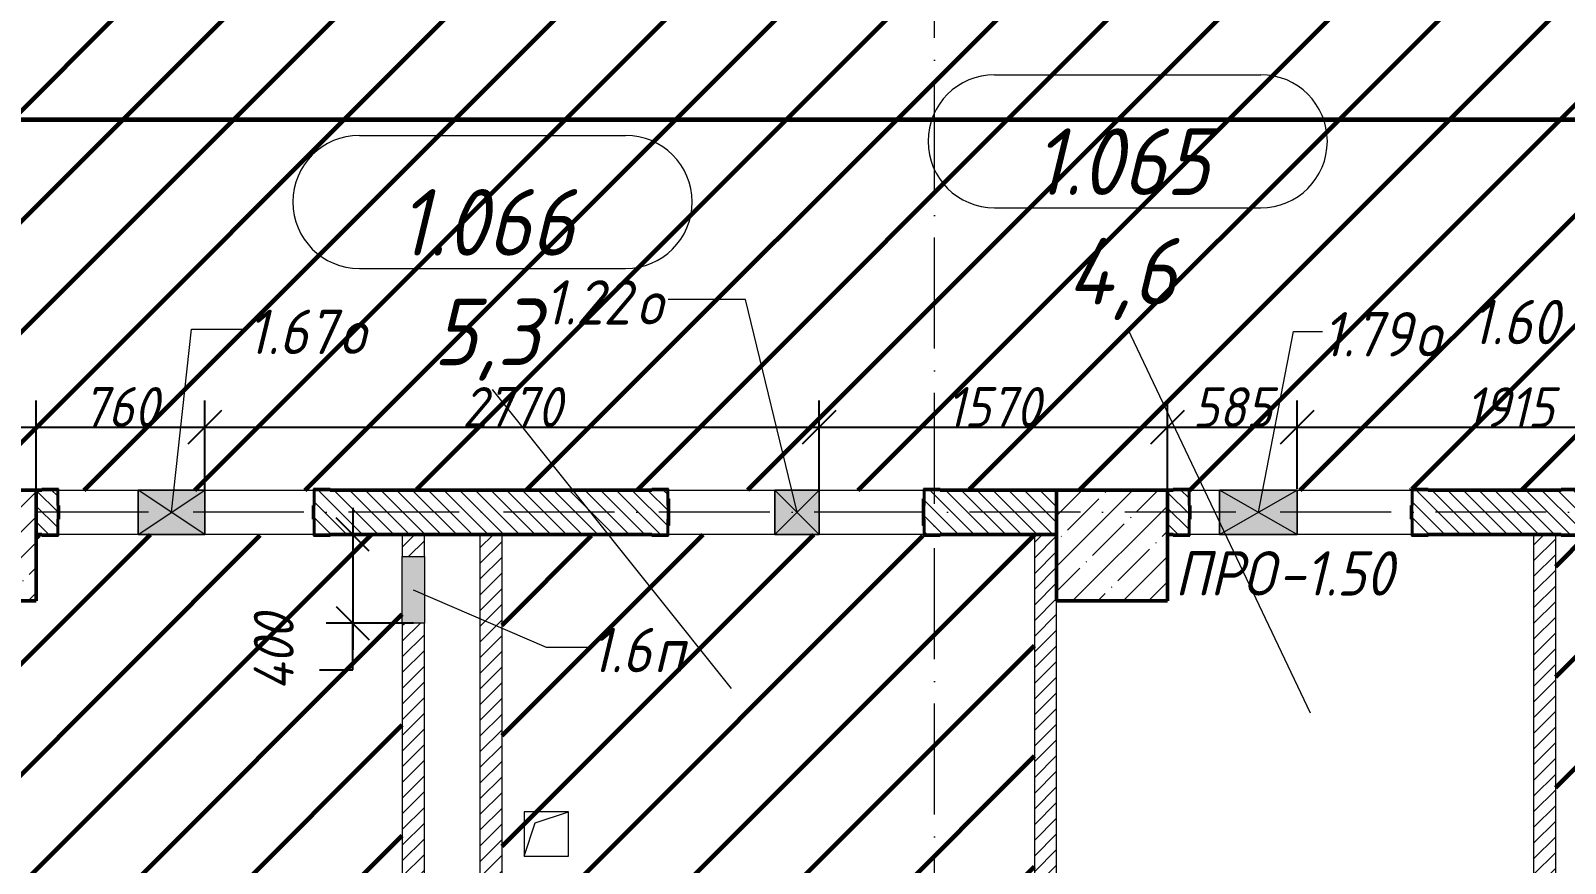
# Model space of a CAD drawing. Header units: millimetres. Extents: x -606178 to 312196, y -19338 to 632709.
# Drawn here: x -420056 to -413137, y 456193 to 459946 of the extents above; entities that cross this region are included whole.
import ezdxf

# ---------------------------------------------------------------- set-up
doc = ezdxf.new("R2010")
doc.units = ezdxf.units.MM
doc.linetypes.add('50_200_ШТРИХ_1Т_ш5_п1_п1_', pattern=[700, 500, -100, 0, -100])
for name, color, linetype, lineweight in [('6.4.1) Окр пт с инж. ПТ2.16', 3, 'Continuous', 60), ('A-____-____-DIMS', 7, 'Continuous', 9), ('A-DETL-GENF-OTLN', 7, 'Continuous', 9), ('A-GENM-____-IDEN', 7, 'Continuous', 9), ('A-GENM-____-MCUT', 7, 'Continuous', 25), ('A-GENM-____-OTLN', 7, 'Continuous', 9), ('A-GENM-____-OTLN-1', 7, 'Continuous', 25), ('A-GLAZ-____-IDEN', 7, 'Continuous', 9), ('A-GLAZ-____-OTLN', 7, 'Continuous', 9), ('A-WALL-____-MCUT-2', 7, 'Continuous', 50), ('A-WALL-____-PATT-1', 7, 'Continuous', 9), ('A-WALL-FNSH-MCUT-1', 7, 'Continuous', 9), ('I-WALL-____-OTLN', 7, 'Continuous', 9), ('S-COLS-____-MCUT', 7, 'Continuous', 50), ('S-COLS-____-OTLN', 7, 'Continuous', 9), ('S-GRID-____-OTLN-1', 7, '50_200_ШТРИХ_1Т_ш5_п1_п1_', 9)]:
    doc.layers.add(name, color=color, linetype=linetype, lineweight=lineweight)
doc.layers.add('A-AREA-IDEN-1', color=7, linetype='Continuous', lineweight=9, true_color=0x000000)
doc.styles.add('ISOCPEUR_I', font='isocpeui.ttf', dxfattribs={"width": 0.9, "height": 2.5})
doc.styles.add('ISOCPEUR_I_10', font='isocpeui.ttf', dxfattribs={"width": 0.9, "height": 180})
doc.styles.add('ISOCPEUR_I_9', font='isocpeui.ttf', dxfattribs={"width": 0.9, "height": 250})
doc.dimstyles.new('ISO-1_8_0_9К_СРЕДНИЙ_Кладочные_3', dxfattribs={"dimscale": 304.8, "dimtxt": 179.276612, "dimasz": 0.492126, "dimexe": 0.393701, "dimexo": 0, "dimgap": 0, "dimtad": 1, "dimdec": 3, "dimrnd": 0.001, "dimdsep": 46, "dimtxsty": 'ISOCPEUR_I_10', "dimblk1": 'OBLIQUE', "dimblk2": 'OBLIQUE', "dimsah": 1, "dimcen": 0.09, "dimdle": 0.393701, "dimazin": 0, "dimtfac": 1, "dimtdec": 4, "dimtix": 1, "dimtmove": 0, "dimatfit": 3, "dimfxl": 1, "dimtvp": 1, "dimtolj": 1, "dimtzin": 0, "dimarcsym": 2})
doc.dimstyles.new('ISO-1_8_0_9К_СРЕДНИЙ_Кладочные_4', dxfattribs={"dimscale": 304.8, "dimtxt": 179.276612, "dimasz": 0.492126, "dimexe": 0.393701, "dimexo": 0, "dimgap": 0, "dimtad": 1, "dimdec": 3, "dimrnd": 0.001, "dimdsep": 46, "dimtxsty": 'ISOCPEUR_I_10', "dimblk1": 'OBLIQUE', "dimblk2": 'OBLIQUE', "dimsah": 1, "dimcen": 0.09, "dimdle": 0.393701, "dimazin": 0, "dimtfac": 1, "dimtdec": 4, "dimtix": 1, "dimtmove": 1, "dimatfit": 3, "dimfxl": 1, "dimtvp": 1, "dimtolj": 1, "dimtzin": 0, "dimarcsym": 2})
pattern_1 = [(45, (-425830.77, 451794.26), (-35.35534, 35.35534), [])]
pattern_2 = [(135, (-425830.77, 451794.26), (-35.35534, -35.35534), [])]

# ---------------------------------------------------------------- blocks, each defined once
blk = doc.blocks.new('BSC_Колонна _Прямоугольная - 500х500-V72-АР1_План отверстий 1 этажа в осях 1-64_А-ГГ')
at = {"layer": 'S-COLS-____-OTLN'}
h = blk.add_hatch(dxfattribs=at)
h.set_pattern_fill('FP_104', color=256, style=0, pattern_type=2)
h.set_pattern_definition([(45, (-10650, -5831.04), (-114.0493, 114.0493), []), (45, (-10535.95, -5831.04), (-114.0493, 114.0493), [201.612, -40.322, 3.353, -36.97])])
h.paths.add_polyline_path([(-250, -250), (250, -250), (250, 250), (-250, 250)], flags=0)
at = {"layer": 'S-COLS-____-MCUT'}
for p, q in [((250, 250), (-250, 250)), ((-250, 250), (-250, -250)), ((250, -250), (250, 250)), ((-250, -250), (250, -250))]:
    blk.add_line(p, q, dxfattribs=at)
blk = doc.blocks.new('BSC_Колонна _Прямоугольная - 500х500-V92-АР1_План отверстий 1 этажа в осях 1-64_А-ГГ')
at = {"layer": 'S-COLS-____-OTLN'}
h = blk.add_hatch(dxfattribs=at)
h.set_pattern_fill('FP_124', color=256, style=0, pattern_type=2)
h.set_pattern_definition([(45, (-5550, -5831.04), (-114.0493, 114.0493), []), (45, (-5435.95, -5831.04), (-114.0493, 114.0493), [201.613, -40.323, 3.353, -36.97])])
h.paths.add_polyline_path([(-250, -250), (250, -250), (250, 250), (-250, 250)], flags=0)
at = {"layer": 'S-COLS-____-MCUT'}
for p, q in [((250, 250), (-250, 250)), ((-250, 250), (-250, -250)), ((250, -250), (250, 250)), ((-250, -250), (250, -250))]:
    blk.add_line(p, q, dxfattribs=at)
blk = doc.blocks.new('Фахверк_СКБ_Уголок - 200_4010_1-27904659-АР1_План отверстий 1 этажа в осях 1-64_А-ГГ')
at = {"layer": 'A-GENM-____-MCUT'}
for p, q in [((125, 156), (50, 156)), ((50, 156), (50, 150)), ((50, 150), (119, 150)), ((119, 150), (119, 81)), ((125, 81), (125, 156)), ((119, 81), (125, 81)), ((125, 19), (119, 19)), ((119, 19), (119, -50)), ((125, -56), (125, 19)), ((119, -50), (50, -50)), ((50, -50), (50, -56)), ((50, -56), (125, -56))]:
    blk.add_line(p, q, dxfattribs=at)
blk = doc.blocks.new('Фахверк_СКБ_Уголок - 200_3600_1-27908329-АР1_План отверстий 1 этажа в осях 1-64_А-ГГ')
at = {"layer": 'A-GENM-____-MCUT'}
for p, q in [((125, 156), (50, 156)), ((50, 156), (50, 150)), ((50, 150), (119, 150)), ((119, 150), (119, 81)), ((125, 81), (125, 156)), ((119, 81), (125, 81)), ((125, 19), (119, 19)), ((119, 19), (119, -50)), ((125, -56), (125, 19)), ((119, -50), (50, -50)), ((50, -50), (50, -56)), ((50, -56), (125, -56))]:
    blk.add_line(p, q, dxfattribs=at)
blk = doc.blocks.new('154_Стойка_СКБ_Уголок - СМ-2230_200-28216496-АР1_План отверстий 1 этажа в осях 1-64_А-ГГ')
at = {"layer": 'A-GENM-____-MCUT'}
for p, q in [((125, 156), (125, 81)), ((200, 156), (125, 156)), ((131, 81), (131, 150)), ((131, 150), (200, 150)), ((200, 150), (200, 156)), ((125, 81), (131, 81)), ((131, 19), (125, 19)), ((125, 19), (125, -56)), ((131, -50), (131, 19)), ((125, -56), (200, -56)), ((200, -50), (131, -50)), ((200, -56), (200, -50))]:
    blk.add_line(p, q, dxfattribs=at)
blk = doc.blocks.new('Стойка_Влож_Полоса боковая - Полоса-V151-АР1_План отверстий 1 этажа в осях 1-64_А-ГГ')
at = {"layer": 'A-GENM-____-OTLN'}
for p, q in [((-5, 60), (0, 60)), ((-5, -60), (-5, 60)), ((0, -60), (-5, -60))]:
    blk.add_line(p, q, dxfattribs=at)
blk = doc.blocks.new('AR_Отверстие Ниша - Лючок-32401566-АР1_План отверстий 1 этажа в осях 1-64_А-ГГ')
at = {"layer": 'A-GLAZ-____-OTLN'}
blk.add_hatch(color=256, dxfattribs=at).paths.add_polyline_path([(-150, -50), (150, -50), (150, 50), (-150, 50)], flags=0)
for p, q in [((-150, 50), (150, 50)), ((-150, -50), (-150, 50)), ((150, 50), (150, -50)), ((150, -50), (-150, -50))]:
    blk.add_line(p, q, dxfattribs=at)
blk = doc.blocks.new('AR_Отверстие прямоугольное _в плите_ - AR_Отверстие прямоугольное _в плите_-30459597-АР1_План отверстий 1 этажа в осях 1-64_А-ГГ')
at = {"layer": 'A-GENM-____-OTLN'}
for p, q in [((100, 100), (-100, 100)), ((-100, 100), (-100, -100)), ((-50, 50), (100, 100)), ((100, -100), (100, 100)), ((-100, -100), (-50, 50)), ((-100, -100), (100, -100))]:
    blk.add_line(p, q, dxfattribs=at)
blk = doc.blocks.new('AR_Отверстие прямоугольное _в стене__БезПР - AR_Отверстие прямоугольное _в стене__БезПР-36427703-АР1_План отверстий 1 этажа в осях 1-64_А-ГГ')
at = {"layer": 'A-GLAZ-____-OTLN'}
blk.add_hatch(color=256, dxfattribs=at).paths.add_polyline_path([(100, 100), (-100, 100), (-100, -100), (100, -100)], flags=0)
at = {"layer": 'A-DETL-GENF-OTLN'}
for p, q in [((-100, -100), (-100, 100)), ((-100, 100), (100, 100)), ((100, 100), (-100, -100)), ((-100, 100), (100, -100)), ((100, 100), (-100, 100)), ((-100, 100), (-100, -100)), ((100, 100), (100, -100)), ((100, -100), (100, 100)), ((100, -100), (-100, -100)), ((-100, -100), (100, -100))]:
    blk.add_line(p, q, dxfattribs=at)
blk = doc.blocks.new('AR_Отверстие прямоугольное _в стене__БезПР - AR_Отверстие прямоугольное _в стене__БезПР-36428349-АР1_План отверстий 1 этажа в осях 1-64_А-ГГ')
at = {"layer": 'A-GLAZ-____-OTLN'}
blk.add_hatch(color=256, dxfattribs=at).paths.add_polyline_path([(-150, 100), (-150, -100), (150, -100), (150, 100)], flags=0)
at = {"layer": 'A-DETL-GENF-OTLN'}
for p, q in [((-150, -100), (-150, 100)), ((-150, 100), (150, 100)), ((150, 100), (-150, -100)), ((-150, 100), (150, -100)), ((150, 100), (-150, 100)), ((-150, 100), (-150, -100)), ((150, 100), (150, -100)), ((150, -100), (150, 100)), ((150, -100), (-150, -100)), ((-150, -100), (150, -100))]:
    blk.add_line(p, q, dxfattribs=at)
at = {"layer": 'A-GLAZ-____-OTLN'}
blk.add_line((150, 100), (-150, 100), dxfattribs=at)
blk = doc.blocks.new('AR_Отверстие прямоугольное _в стене_ - AR_Отверстие прямоугольное _в стене__ОВ-36769115-АР1_План отверстий 1 этажа в осях 1-64_А-ГГ')
at = {"layer": 'A-GLAZ-____-OTLN'}
blk.add_hatch(color=256, dxfattribs=at).paths.add_polyline_path([(175, 100), (-175, 100), (-175, -100), (175, -100)], flags=0)
at = {"layer": 'A-DETL-GENF-OTLN'}
for p, q in [((-175, -100), (-175, 100)), ((-175, 100), (175, 100)), ((175, 100), (-175, -100)), ((-175, 100), (175, -100)), ((175, 100), (-175, 100)), ((-175, 100), (-175, -100)), ((175, 100), (175, -100)), ((175, -100), (175, 100)), ((175, -100), (-175, -100)), ((-175, -100), (175, -100))]:
    blk.add_line(p, q, dxfattribs=at)
blk = doc.blocks.new('_Oblique')
at = {"color": 0, "linetype": 'ByBlock', "lineweight": -2}
blk.add_line((-0.5, -0.5), (0.5, 0.5), dxfattribs=at)
blk = doc.blocks.new('*D4258')
at = {"layer": 'A-____-____-DIMS', "color": 0, "lineweight": -2, "transparency": 16777216}
for p, q in [((-418604.2, 457795.3), (-418604.2, 457155.3)), ((-418380.8, 457675.3), (-418724.2, 457675.3)), ((-418329.5, 457275.3), (-418724.2, 457275.3)), ((-418604.2, 457064.5), (-418604.2, 457275.3)), ((-418754.2, 457064.5), (-418604.2, 457064.5))]:
    blk.add_line(p, q, dxfattribs=at)
at = {"layer": 'Defpoints', "color": 0, "transparency": 16777216}
for p in [(-418380.8, 457675.3), (-418604.2, 457275.3), (-418329.5, 457275.3)]:
    blk.add_point(p, dxfattribs=at)
at = {"layer": 'A-____-____-DIMS', "color": 0, "lineweight": -2, "transparency": 16777216, "xscale": 150, "yscale": 150, "zscale": 150}
for p, rotation in [((-418604.2, 457675.3), 90), ((-418604.2, 457275.3), 270)]:
    blk.add_blockref('_Oblique', p, dxfattribs=dict(at, rotation=rotation))
at = {"layer": 'A-____-____-DIMS', "color": 0, "transparency": 16777216, "insert": (-419050.2, 456971.4), "char_height": 180, "width": 426.127, "attachment_point": 1, "rotation": 90, "line_spacing_factor": 1.149209, "style": 'ISOCPEUR_I_10'}
blk.add_mtext('\\A1;400', dxfattribs=at)
blk = doc.blocks.new('*D4220')
at = {"layer": 'A-____-____-DIMS', "color": 0, "lineweight": -2, "transparency": 16777216}
for p, q in [((-420030.8, 457875.3), (-420030.8, 458278.5)), ((-419270.8, 457875.3), (-419270.8, 458278.5)), ((-420150.8, 458158.5), (-419150.8, 458158.5))]:
    blk.add_line(p, q, dxfattribs=at)
at = {"layer": 'Defpoints', "color": 0, "transparency": 16777216}
for p in [(-419270.8, 458158.5), (-420030.8, 457875.3), (-419270.8, 457875.3)]:
    blk.add_point(p, dxfattribs=at)
at = {"layer": 'A-____-____-DIMS', "color": 0, "lineweight": -2, "transparency": 16777216, "xscale": 150, "yscale": 150, "zscale": 150, "rotation": 180}
blk.add_blockref('_Oblique', (-420030.8, 458158.5), dxfattribs=at)
at = {"layer": 'A-____-____-DIMS', "color": 0, "lineweight": -2, "transparency": 16777216, "xscale": 150, "yscale": 150, "zscale": 150}
blk.add_blockref('_Oblique', (-419270.8, 458158.5), dxfattribs=at)
at = {"layer": 'A-____-____-DIMS', "color": 0, "transparency": 16777216, "insert": (-419650.8, 458249.6), "char_height": 180, "width": 409.578, "attachment_point": 5, "style": 'ISOCPEUR_I_10'}
blk.add_mtext('\\A1;760', dxfattribs=at)
blk = doc.blocks.new('*D4221')
at = {"layer": 'A-____-____-DIMS', "color": 0, "lineweight": -2, "transparency": 16777216}
for p, q in [((-419270.8, 457875.3), (-419270.8, 458278.5)), ((-416500.8, 457875.3), (-416500.8, 458278.5)), ((-419390.8, 458158.5), (-416380.8, 458158.5))]:
    blk.add_line(p, q, dxfattribs=at)
at = {"layer": 'Defpoints', "color": 0, "transparency": 16777216}
for p in [(-416500.8, 458158.5), (-419270.8, 457875.3), (-416500.8, 457875.3)]:
    blk.add_point(p, dxfattribs=at)
at = {"layer": 'A-____-____-DIMS', "color": 0, "lineweight": -2, "transparency": 16777216, "xscale": 150, "yscale": 150, "zscale": 150, "rotation": 180}
blk.add_blockref('_Oblique', (-419270.8, 458158.5), dxfattribs=at)
at = {"layer": 'A-____-____-DIMS', "color": 0, "lineweight": -2, "transparency": 16777216, "xscale": 150, "yscale": 150, "zscale": 150}
blk.add_blockref('_Oblique', (-416500.8, 458158.5), dxfattribs=at)
at = {"layer": 'A-____-____-DIMS', "color": 0, "transparency": 16777216, "insert": (-417885.8, 458249.6), "char_height": 180, "width": 546.104, "attachment_point": 5, "style": 'ISOCPEUR_I_10'}
blk.add_mtext('\\A1;2770', dxfattribs=at)
blk = doc.blocks.new('*D4222')
at = {"layer": 'A-____-____-DIMS', "color": 0, "lineweight": -2, "transparency": 16777216}
for p, q in [((-416500.8, 457875.3), (-416500.8, 458278.5)), ((-414930.8, 457875.3), (-414930.8, 458278.5)), ((-416620.8, 458158.5), (-414810.8, 458158.5))]:
    blk.add_line(p, q, dxfattribs=at)
at = {"layer": 'Defpoints', "color": 0, "transparency": 16777216}
for p in [(-414930.8, 458158.5), (-416500.8, 457875.3), (-414930.8, 457875.3)]:
    blk.add_point(p, dxfattribs=at)
at = {"layer": 'A-____-____-DIMS', "color": 0, "lineweight": -2, "transparency": 16777216, "xscale": 150, "yscale": 150, "zscale": 150, "rotation": 180}
blk.add_blockref('_Oblique', (-416500.8, 458158.5), dxfattribs=at)
at = {"layer": 'A-____-____-DIMS', "color": 0, "lineweight": -2, "transparency": 16777216, "xscale": 150, "yscale": 150, "zscale": 150}
blk.add_blockref('_Oblique', (-414930.8, 458158.5), dxfattribs=at)
at = {"layer": 'A-____-____-DIMS', "color": 0, "transparency": 16777216, "insert": (-415715.8, 458249.6), "char_height": 180, "width": 504.733, "attachment_point": 5, "style": 'ISOCPEUR_I_10'}
blk.add_mtext('\\A1;1570', dxfattribs=at)
blk = doc.blocks.new('*D4223')
at = {"layer": 'A-____-____-DIMS', "color": 0, "lineweight": -2, "transparency": 16777216}
for p, q in [((-414930.8, 457875.3), (-414930.8, 458278.5)), ((-414345.8, 457881.3), (-414345.8, 458278.5)), ((-415050.8, 458158.5), (-414225.8, 458158.5))]:
    blk.add_line(p, q, dxfattribs=at)
at = {"layer": 'Defpoints', "color": 0, "transparency": 16777216}
for p in [(-414345.8, 458158.5), (-414930.8, 457875.3), (-414345.8, 457881.3)]:
    blk.add_point(p, dxfattribs=at)
at = {"layer": 'A-____-____-DIMS', "color": 0, "lineweight": -2, "transparency": 16777216, "xscale": 150, "yscale": 150, "zscale": 150, "rotation": 180}
blk.add_blockref('_Oblique', (-414930.8, 458158.5), dxfattribs=at)
at = {"layer": 'A-____-____-DIMS', "color": 0, "lineweight": -2, "transparency": 16777216, "xscale": 150, "yscale": 150, "zscale": 150}
blk.add_blockref('_Oblique', (-414345.8, 458158.5), dxfattribs=at)
at = {"layer": 'A-____-____-DIMS', "color": 0, "transparency": 16777216, "insert": (-414638.3, 458248.5), "char_height": 180, "width": 409.578, "attachment_point": 5, "style": 'ISOCPEUR_I_10'}
blk.add_mtext('\\A1;585', dxfattribs=at)
blk = doc.blocks.new('*D4224')
at = {"layer": 'A-____-____-DIMS', "color": 0, "lineweight": -2, "transparency": 16777216}
for p, q in [((-414345.8, 457881.3), (-414345.8, 458278.5)), ((-412430.8, 457875.3), (-412430.8, 458278.5)), ((-414465.8, 458158.5), (-412310.8, 458158.5))]:
    blk.add_line(p, q, dxfattribs=at)
at = {"layer": 'Defpoints', "color": 0, "transparency": 16777216}
for p in [(-412430.8, 458158.5), (-414345.8, 457881.3), (-412430.8, 457875.3)]:
    blk.add_point(p, dxfattribs=at)
at = {"layer": 'A-____-____-DIMS', "color": 0, "lineweight": -2, "transparency": 16777216, "xscale": 150, "yscale": 150, "zscale": 150, "rotation": 180}
blk.add_blockref('_Oblique', (-414345.8, 458158.5), dxfattribs=at)
at = {"layer": 'A-____-____-DIMS', "color": 0, "lineweight": -2, "transparency": 16777216, "xscale": 150, "yscale": 150, "zscale": 150}
blk.add_blockref('_Oblique', (-412430.8, 458158.5), dxfattribs=at)
at = {"layer": 'A-____-____-DIMS', "color": 0, "transparency": 16777216, "insert": (-413388.3, 458248.5), "char_height": 180, "width": 463.361, "attachment_point": 5, "style": 'ISOCPEUR_I_10'}
blk.add_mtext('\\A1;1915', dxfattribs=at)
blk = doc.blocks.new('AAR_СКБ_Марка_помещения_1_5 ммп - Номер _ Площадь-27962135-АИ_План этажа_Стены_1')
at = {"layer": 'A-AREA-IDEN-1'}
for p, q in [((-2.987, 3), (3.013, 3)), ((-2.987, 0), (3.013, 0))]:
    blk.add_line(p, q, dxfattribs=at)
for centre, start, end in [((-2.987, 1.5), 90, 270), ((3.013, 1.5), 270, 90)]:
    blk.add_arc(centre, 1.5, start, end, dxfattribs=at)

msp = doc.modelspace()

# ---------------------------------------------------------------- hatches: boundary and pattern name
at = {"layer": '6.4.1) Окр пт с инж. ПТ2.16'}
h = msp.add_hatch(dxfattribs=at)
h.set_pattern_fill('ANSI31', color=256, scale=111)
h.paths.add_polyline_path([(-387530.7712, 460775.3011), (-388030.7712, 460775.3011), (-388030.7712, 461025.3011), (-389830.7712, 461025.3011), (-389830.7712, 461019.3011), (-389905.7712, 461019.3011), (-390330.7712, 461023.3811), (-390330.7712, 460925.3011), (-390530.7712, 460925.3011), (-390530.7712, 460775.3011), (-391030.7712, 460775.3011), (-391030.7712, 460925.3011), (-391230.7712, 460925.3011), (-391230.7712, 461025.3011), (-392830.7712, 461025.3011), (-392830.7712, 461019.3011), (-392905.7712, 461019.3011), (-393430.7712, 461022.3011), (-393430.7712, 460925.3011), (-393630.7712, 460925.3011), (-393630.7712, 461025.3011), (-393955.7712, 461025.3011), (-393955.7712, 461019.3011), (-394030.7712, 461019.3011), (-394030.7712, 461025.3011), (-395830.7712, 461025.3011), (-395830.7712, 461019.3011), (-395905.7712, 461019.3011), (-396330.7712, 461023.3811), (-396330.7712, 460925.3011), (-396530.7712, 460925.3011), (-396530.7712, 460775.3011), (-397030.7712, 460775.3011), (-397030.7712, 461025.3011), (-398830.7712, 461025.3011), (-398830.7712, 461019.3011), (-398905.7712, 461019.3011), (-399330.7712, 461023.3811), (-399330.7712, 460925.3011), (-399530.7712, 460925.3011), (-399530.7712, 460775.3011), (-400030.7712, 460775.3011), (-400030.7712, 461025.3011), (-403180.7712, 461025.3011), (-405280.7712, 461025.3011), (-416230.7712, 461025.3011), (-420230.7712, 461025.3011), (-427780.7712, 461025.3011), (-427780.7712, 460775.3011), (-428030.7712, 460775.3011), (-428030.7712, 460450.3011), (-428024.7712, 460450.3011), (-428024.7712, 460375.3011), (-428030.7712, 460375.3011), (-428030.7712, 458575.3011), (-428024.7712, 458575.3011), (-428024.7712, 458500.3011), (-428027.5712, 458325.3011), (-427930.7712, 458325.3011), (-427930.7712, 458125.3011), (-427780.7712, 458125.3011), (-427780.7712, 457875.3011), (-426180.7712, 457875.3011), (-425730.7712, 457875.3011), (-424630.7712, 457875.3011), (-424030.7712, 457875.3011), (-423330.7712, 457875.3011), (-423130.7712, 457875.3011), (-422330.7712, 457875.3011), (-420730.7712, 457875.3011), (-420530.7712, 457875.3011), (-420030.7712, 457875.3011), (-420005.7712, 457876.8011), (-420005.7712, 457881.3011), (-419930.7712, 457881.3011), (-419930.7712, 457875.3011), (-419570.7712, 457875.3011), (-419270.7712, 457875.3011), (-418780.7712, 457875.3011), (-418780.7712, 457881.3011), (-418705.7712, 457881.3011), (-417255.7712, 457875.3011), (-417255.7712, 457881.3011), (-417180.7712, 457881.3011), (-416700.7712, 457875.3011), (-416500.7712, 457875.3011), (-416030.7712, 457875.3011), (-416030.7712, 457881.3011), (-415955.7712, 457881.3011), (-415430.7712, 457875.3011), (-414930.7712, 457875.3011), (-414905.7712, 457876.8011), (-414905.7712, 457881.3011), (-414830.7712, 457881.3011), (-414830.7712, 457875.3011), (-414695.7712, 457875.3011), (-414345.7712, 457875.3011), (-413830.7712, 457875.3011), (-413830.7712, 457881.3011), (-413755.7712, 457881.3011), (-413155.7712, 457875.3011), (-413155.7712, 457881.3011), (-413080.7712, 457881.3011), (-413080.7712, 457875.3011), (-412730.7712, 457875.3011), (-412430.7712, 457875.3011), (-411930.7712, 457875.3011), (-411930.7712, 457881.3011), (-411855.7712, 457881.3011), (-411430.7712, 457875.3011), (-410930.7712, 457875.3011), (-410530.7712, 457875.3011), (-410355.7712, 457875.3011), (-410355.7712, 457881.3011), (-410280.7712, 457881.3011), (-410280.7712, 457875.3011), (-409130.7712, 457875.3011), (-409130.7712, 457881.3011), (-409030.7712, 457881.3011), (-409030.7712, 457875.3011), (-408530.7712, 457875.3011), (-406030.7712, 457875.3011), (-405530.7712, 457875.3011), (-404530.7712, 457875.3011), (-404430.7712, 457875.3011), (-404430.7712, 457175.3011), (-403730.7712, 457175.3011), (-403730.7712, 457875.3011), (-403480.7712, 457875.3011), (-402980.7712, 457875.3011), (-402205.7712, 457875.3011), (-402205.7712, 457881.3011), (-402130.7712, 457881.3011), (-401280.7712, 457875.3011), (-400880.7712, 457875.3011), (-400430.7712, 457875.3011), (-400430.7712, 457881.3011), (-400355.7712, 457881.3011), (-400030.7712, 457875.3011), (-399530.7712, 457875.3011), (-397030.7712, 457875.3011), (-396530.7712, 457875.3011), (-396505.7712, 457876.8011), (-396505.7712, 457881.3011), (-396430.7712, 457881.3011), (-396430.7712, 457875.3011), (-396340.7712, 457875.3011), (-395940.7712, 457875.3011), (-395730.7712, 457875.3011), (-395730.7712, 457881.3011), (-395655.7712, 457881.3011), (-395505.7712, 457875.3011), (-395505.7712, 457881.3011), (-395430.7712, 457881.3011), (-395430.7712, 457875.3011), (-395250.7712, 457875.3011), (-394950.7712, 457875.3011), (-394730.7712, 457875.3011), (-394730.7712, 457881.3011), (-394655.7712, 457881.3011), (-393980.7712, 457875.3011), (-393380.7712, 457875.3011), (-393105.7712, 457875.3011), (-393105.7712, 457881.3011), (-393030.7712, 457881.3011), (-393000.7712, 457875.3011), (-393030.7712, 457875.3011), (-393030.7712, 457835.3011), (-393025.7712, 457835.3011), (-393025.7712, 457675.3011), (-392380.7712, 457675.3011), (-392380.7712, 457875.3011), (-391980.7712, 457875.3011), (-391980.7712, 457675.3011), (-391230.7712, 457675.3011), (-391230.7712, 457744.3011), (-391230.7712, 457806.3011), (-391230.7712, 457881.3011), (-391155.7712, 457881.3011), (-391030.7712, 457875.3011), (-390530.7712, 457875.3011), (-390130.7712, 457875.3011), (-389830.7712, 457875.3011), (-388030.7712, 457875.3011), (-387530.7712, 457875.3011)])
h = msp.add_hatch(dxfattribs=at)
h.set_pattern_fill('ANSI31', color=256, scale=111)
h.paths.add_polyline_path([(-415930.7712, 452325.3011), (-415930.7712, 452375.3011), (-415930.7712, 453725.3011), (-415930.7712, 453925.3011), (-415930.7712, 454151.3011), (-415936.7712, 454151.3011), (-415936.7712, 454599.3011), (-415930.7712, 454625.3011), (-415930.7712, 454725.3011), (-417380.7712, 454725.3011), (-417580.7712, 454725.3011), (-418080.7712, 454725.3011), (-419030.7712, 454725.3011), (-419080.7712, 454725.3011), (-419080.7712, 454825.3011), (-419030.7712, 454825.3011), (-418380.7712, 454825.3011), (-418380.7712, 454975.3011), (-418380.7712, 455175.3011), (-418380.7712, 457275.3011), (-418380.7712, 457575.3011), (-418380.7712, 457675.3011), (-418705.7712, 457675.3011), (-418705.7712, 457669.3011), (-418780.7712, 457669.3011), (-419270.7712, 457675.3011), (-419570.7712, 457675.3011), (-419930.7712, 457675.3011), (-419930.7712, 457669.3011), (-420005.7712, 457669.3011), (-420030.7712, 457675.3011), (-420030.7712, 457375.3011), (-420280.7712, 457375.3011), (-420280.7712, 450375.3011), (-420030.7712, 450375.3011), (-420030.7712, 450225.3011), (-419830.7712, 450225.3011), (-419830.7712, 450125.3011), (-419505.7712, 450125.3011), (-419505.7712, 450131.3011), (-419430.7712, 450131.3011), (-418430.7712, 450125.3011), (-418430.7712, 450131.3011), (-418355.7712, 450131.3011), (-415930.7712, 450126.3268), (-415930.7712, 450351.3011), (-415936.7712, 450351.3011), (-415936.7712, 450799.3011), (-415930.7712, 451795.3011), (-415930.7712, 451995.3011)])
h = msp.add_hatch(dxfattribs=at)
h.set_pattern_fill('ANSI31', color=256, scale=111)
h.paths.add_polyline_path([(-415530.7712, 457675.3011), (-415955.7712, 457675.3011), (-415955.7712, 457669.3011), (-416030.7712, 457669.3011), (-416500.7712, 457675.3011), (-416700.7712, 457675.3011), (-417180.7712, 457675.3011), (-417180.7712, 457669.3011), (-417255.7712, 457669.3011), (-417930.7712, 457672.0942), (-417930.7712, 455325.3011), (-417830.7712, 455325.3011), (-417530.7712, 455325.3011), (-417280.7712, 455325.3011), (-416780.7712, 455325.3011), (-415530.7712, 455325.3011)])
h = msp.add_hatch(dxfattribs=at)
h.set_pattern_fill('ANSI31', color=256, scale=111)
h.paths.add_polyline_path([(-411530.7712, 454025.3011), (-411530.7712, 454325.3011), (-411530.7712, 454525.3011), (-411530.7712, 454725.3011), (-411930.7712, 454725.3011), (-411980.7712, 454725.3011), (-411980.7712, 454825.3011), (-411930.7712, 454825.3011), (-411530.7712, 454825.3011), (-411530.7712, 456135.3011), (-411530.7712, 456335.3011), (-411530.7712, 456775.3011), (-411530.7712, 457075.3011), (-411530.7712, 457675.3011), (-411855.7712, 457675.3011), (-411855.7712, 457669.3011), (-411930.7712, 457669.3011), (-411930.7712, 457675.3011), (-412430.7712, 457675.3011), (-412730.7712, 457675.3011), (-413080.7712, 457675.3011), (-413080.7712, 457669.3011), (-413155.7712, 457669.3011), (-413180.7712, 457669.5511), (-413180.7712, 454975.3011), (-413180.7712, 454725.3011), (-415330.7712, 454725.3011), (-415330.7712, 452775.3011), (-415330.7712, 452375.3011), (-415330.7712, 452325.3011), (-415330.7712, 451995.3011), (-415330.7712, 451795.3011), (-415330.7712, 450375.3011), (-414930.7712, 450375.3011), (-414230.7712, 450375.3011), (-414230.7712, 450125.3011), (-413105.7712, 450125.3011), (-413105.7712, 450131.3011), (-413030.7712, 450131.3011), (-413030.7712, 450125.3011), (-412030.7712, 450125.3011), (-412030.7712, 450131.3011), (-411955.7712, 450131.3011), (-411630.7712, 450127.5868), (-411630.7712, 450225.3011), (-411530.7712, 450225.3011), (-411530.7712, 452275.3011), (-411530.7712, 452325.3011)])
at = {"layer": 'A-WALL-____-PATT-1'}
h = msp.add_hatch(dxfattribs=at)
h.set_pattern_fill('FP_6', color=256, style=0, pattern_type=2)
h.set_pattern_definition(pattern_2)
h.paths.add_polyline_path([(-416024.7712, 457675.3011), (-415430.7712, 457675.3011), (-415430.7712, 457875.3011), (-416024.7712, 457875.3011), (-416024.7712, 457806.3011), (-416030.7712, 457806.3011), (-416030.7712, 457744.3011), (-416024.7712, 457744.3011), (-416024.7712, 457677.3011)], flags=0)
h.paths.add_polyline_path([(-418705.7712, 457675.3011), (-417186.7712, 457675.3011), (-417186.7712, 457744.3011), (-417180.7712, 457744.3011), (-417180.7712, 457806.3011), (-417186.7712, 457806.3011), (-417186.7712, 457875.3011), (-418774.7712, 457875.3011), (-418775.8641, 457806.3011), (-418780.7712, 457806.3011), (-418780.7712, 457744.3011), (-418774.7712, 457744.3011), (-418774.7712, 457675.3011)], flags=0)
h.paths.add_polyline_path([(-419936.7712, 457675.3011), (-419936.7712, 457744.3011), (-419930.7712, 457744.3011), (-419930.7712, 457806.3011), (-419936.7712, 457806.3011), (-419936.7712, 457875.3011), (-420030.7712, 457875.3011), (-420030.7712, 457675.3011), (-420005.7712, 457675.3011)], flags=0)
h = msp.add_hatch(dxfattribs=at)
h.set_pattern_fill('FP_6', color=256, style=0, pattern_type=2)
h.set_pattern_definition(pattern_2)
h.paths.add_polyline_path([(-411430.7712, 457675.3011), (-411430.7712, 457875.3011), (-411924.7712, 457875.3011), (-411924.7712, 457806.3011), (-411930.7712, 457806.3011), (-411930.7712, 457744.3011), (-411924.7712, 457744.3011), (-411924.7712, 457675.3011), (-411706.007, 457675.3011)], flags=0)
h.paths.add_polyline_path([(-413824.7712, 457675.3011), (-413086.7712, 457675.3011), (-413086.7712, 457744.3011), (-413080.7712, 457744.3011), (-413080.7712, 457806.3011), (-413086.7712, 457806.3011), (-413086.7712, 457875.3011), (-413824.7712, 457875.3011), (-413824.7712, 457806.3011), (-413830.7712, 457806.3011), (-413830.7712, 457744.3011), (-413824.7712, 457744.3011)], flags=0)
h.paths.add_polyline_path([(-414930.7712, 457675.3011), (-414836.7712, 457675.3011), (-414836.7712, 457744.3011), (-414830.7712, 457744.3011), (-414830.7712, 457806.3011), (-414836.7712, 457806.3011), (-414836.7712, 457875.3011), (-414930.7712, 457875.3011), (-414930.7712, 457781.3011)], flags=0)
h = msp.add_hatch(dxfattribs=at)
h.set_pattern_fill('FP_5', color=256, style=0, pattern_type=2)
h.set_pattern_definition(pattern_1)
h.paths.add_polyline_path([(-418280.7712, 454825.3011), (-418280.7712, 454975.3011), (-418380.7712, 454975.3011), (-418380.7712, 454825.3011)], flags=0)
h.paths.add_polyline_path([(-418380.7712, 455175.3011), (-418280.7712, 455175.3011), (-418280.7712, 457275.3011), (-418380.7712, 457275.3011), (-418380.7712, 455968.7211)], flags=0)
h.paths.add_polyline_path([(-418380.7712, 457575.3011), (-418280.7712, 457575.3011), (-418280.7712, 457675.3011), (-418380.7712, 457675.3011)], flags=0)
h = msp.add_hatch(dxfattribs=at)
h.set_pattern_fill('FP_5', color=256, style=0, pattern_type=2)
h.set_pattern_definition(pattern_1)
h.paths.add_polyline_path([(-417930.7712, 455325.3011), (-417930.7712, 457675.3011), (-418030.7712, 457675.3011), (-418030.7712, 455325.3011)], flags=0)
h = msp.add_hatch(dxfattribs=at)
h.set_pattern_fill('FP_5', color=256, style=0, pattern_type=2)
h.set_pattern_definition(pattern_1)
h.paths.add_polyline_path([(-415530.7712, 455325.3011), (-415430.7712, 455325.3011), (-415430.7712, 457675.3011), (-415530.7712, 457675.3011), (-415530.7712, 455968.7211)], flags=0)
h = msp.add_hatch(dxfattribs=at)
h.set_pattern_fill('FP_5', color=256, style=0, pattern_type=2)
h.set_pattern_definition(pattern_1)
h.paths.add_polyline_path([(-413180.7712, 454975.3011), (-413180.7712, 457675.3011), (-413280.7712, 457675.3011), (-413280.7712, 454975.3011)], flags=0)

# ---------------------------------------------------------------- linework, layer by layer
at = {"layer": '6.4.1) Окр пт с инж. ПТ2.16', "color": 1}
msp.add_lwpolyline([(-340001.2234, 457875.3011), (-340001.2234, 459544.4619), (-423566.7138, 459544.4619), (-423566.7138, 457875.3011)], dxfattribs=at)
at = {"layer": 'A-AREA-IDEN-1'}
for p, q in [((-414285.4453, 456868.9037), (-415110.2846, 458601.8913)), ((-416896.3334, 456980.6335), (-417974.0598, 458328.4317))]:
    msp.add_line(p, q, dxfattribs=at)
at = {"layer": 'A-GLAZ-____-IDEN'}
for p, q in [((-416832.9014, 458733.7262), (-417181.5794, 458733.7262)), ((-416600.7712, 457775.3011), (-416832.9014, 458733.7262)), ((-419420.7712, 457775.3011), (-419330.7068, 458600.7682)), ((-419330.7068, 458600.7682), (-419080.1909, 458600.7682)), ((-414520.7712, 457775.3011), (-414363.4196, 458590.0472)), ((-414363.4196, 458590.0472), (-414232.5426, 458590.0472)), ((-418330.7712, 457425.3011), (-417732.5721, 457166.4751)), ((-417732.5721, 457166.4751), (-417532.681, 457166.4751))]:
    msp.add_line(p, q, dxfattribs=at)
at = {"layer": 'A-WALL-____-MCUT-2'}
for p, q in [((-420005.7712, 457875.3011), (-420030.7712, 457875.3011)), ((-417255.7712, 457875.3011), (-418705.7712, 457875.3011)), ((-415430.7712, 457875.3011), (-415955.7712, 457875.3011)), ((-414905.7712, 457875.3011), (-414930.7712, 457875.3011)), ((-413155.7712, 457875.3011), (-413755.7712, 457875.3011)), ((-419930.7712, 457744.3011), (-419930.7712, 457806.3011)), ((-418780.7712, 457806.3011), (-418780.7712, 457744.3011)), ((-417180.7712, 457744.3011), (-417180.7712, 457806.3011)), ((-416030.7712, 457806.3011), (-416030.7712, 457744.3011)), ((-414830.7712, 457744.3011), (-414830.7712, 457806.3011)), ((-413830.7712, 457806.3011), (-413830.7712, 457744.3011)), ((-420030.7712, 457675.3011), (-420005.7712, 457675.3011)), ((-418705.7712, 457675.3011), (-417255.7712, 457675.3011)), ((-415955.7712, 457675.3011), (-415430.7712, 457675.3011)), ((-414930.7712, 457675.3011), (-414905.7712, 457675.3011)), ((-413755.7712, 457675.3011), (-413155.7712, 457675.3011))]:
    msp.add_line(p, q, dxfattribs=at)
at = {"layer": 'A-WALL-FNSH-MCUT-1'}
for p, q in [((-418380.7712, 457675.3011), (-418380.7712, 457575.3011)), ((-418280.7712, 457575.3011), (-418280.7712, 457675.3011)), ((-418030.7712, 457675.3011), (-418030.7712, 455225.3011)), ((-417930.7712, 455325.3011), (-417930.7712, 457675.3011)), ((-415530.7712, 457675.3011), (-415530.7712, 455325.3011)), ((-413280.7712, 457675.3011), (-413280.7712, 455425.3011)), ((-413180.7712, 454975.3011), (-413180.7712, 457675.3011)), ((-415430.7712, 455425.3011), (-415430.7712, 457375.3011)), ((-418380.7712, 457275.3011), (-418380.7712, 455175.3011)), ((-418280.7712, 455175.3011), (-418280.7712, 457275.3011))]:
    msp.add_line(p, q, dxfattribs=at)
at = {"layer": 'I-WALL-____-OTLN'}
for p, q in [((-419930.7712, 457875.3011), (-419570.7712, 457875.3011)), ((-419270.7712, 457875.3011), (-418780.7712, 457875.3011)), ((-417180.7712, 457875.3011), (-416700.7712, 457875.3011)), ((-416500.7712, 457875.3011), (-416030.7712, 457875.3011)), ((-414830.7712, 457875.3011), (-414695.7712, 457875.3011)), ((-414345.7712, 457875.3011), (-413830.7712, 457875.3011)), ((-419570.7712, 457675.3011), (-419930.7712, 457675.3011)), ((-418780.7712, 457675.3011), (-419270.7712, 457675.3011)), ((-416700.7712, 457675.3011), (-417180.7712, 457675.3011)), ((-416030.7712, 457675.3011), (-416500.7712, 457675.3011)), ((-414695.7712, 457675.3011), (-414830.7712, 457675.3011)), ((-413830.7712, 457675.3011), (-414345.7712, 457675.3011))]:
    msp.add_line(p, q, dxfattribs=at)
at = {"layer": 'S-GRID-____-OTLN-1'}
for p, q in [((-415980.7712, 447311.6528), (-415980.7712, 501675.2188)), ((-335511.9839, 457775.3011), (-430499.5414, 457775.3011))]:
    msp.add_line(p, q, dxfattribs=at)

# ---------------------------------------------------------------- block references
at = {"layer": 'A-AREA-IDEN-1', "xscale": 199.9999999999999, "yscale": 199.9999999999999, "zscale": 199.9999999999999}
for p in [(-415112.867, 459147.3365), (-417976.6422, 458873.8769)]:
    msp.add_blockref('AAR_СКБ_Марка_помещения_1_5 ммп - Номер _ Площадь-27962135-АИ_План этажа_Стены_1', p, dxfattribs=at)
at = {"layer": 'A-GENM-____-OTLN', "rotation": 180}
msp.add_blockref('Стойка_Влож_Полоса боковая - Полоса-V151-АР1_План отверстий 1 этажа в осях 1-64_А-ГГ', (-417180.7712, 457775.3011), dxfattribs=at)
at = {"layer": 'A-GENM-____-OTLN'}
for name, p in [('Стойка_Влож_Полоса боковая - Полоса-V151-АР1_План отверстий 1 этажа в осях 1-64_А-ГГ', (-416030.7712, 457775.3011)), ('AR_Отверстие прямоугольное _в плите_ - AR_Отверстие прямоугольное _в плите_-30459597-АР1_План отверстий 1 этажа в осях 1-64_А-ГГ', (-417730.7712, 456325.3011))]:
    msp.add_blockref(name, p, dxfattribs=at)
at = {"layer": 'A-GENM-____-OTLN-1'}
for name, p in [('Фахверк_СКБ_Уголок - 200_3600_1-27908329-АР1_План отверстий 1 этажа в осях 1-64_А-ГГ', (-420055.7712, 457725.3011)), ('154_Стойка_СКБ_Уголок - СМ-2230_200-28216496-АР1_План отверстий 1 этажа в осях 1-64_А-ГГ', (-418905.7712, 457725.3011)), ('154_Стойка_СКБ_Уголок - СМ-2230_200-28216496-АР1_План отверстий 1 этажа в осях 1-64_А-ГГ', (-416155.7712, 457725.3011)), ('Фахверк_СКБ_Уголок - 200_4010_1-27904659-АР1_План отверстий 1 этажа в осях 1-64_А-ГГ', (-414955.7712, 457725.3011)), ('154_Стойка_СКБ_Уголок - СМ-2230_200-28216496-АР1_План отверстий 1 этажа в осях 1-64_А-ГГ', (-413955.7712, 457725.3011))]:
    msp.add_blockref(name, p, dxfattribs=at)
at = {"layer": 'A-GENM-____-OTLN-1', "rotation": 180}
for p in [(-417055.7712, 457825.3011), (-412955.7712, 457825.3011)]:
    msp.add_blockref('154_Стойка_СКБ_Уголок - СМ-2230_200-28216496-АР1_План отверстий 1 этажа в осях 1-64_А-ГГ', p, dxfattribs=at)
at = {"layer": 'A-GLAZ-____-OTLN'}
for name, p, rotation in [('AR_Отверстие прямоугольное _в стене__БезПР - AR_Отверстие прямоугольное _в стене__БезПР-36428349-АР1_План отверстий 1 этажа в осях 1-64_А-ГГ', (-419420.7712, 457775.3011), 180), ('AR_Отверстие прямоугольное _в стене__БезПР - AR_Отверстие прямоугольное _в стене__БезПР-36427703-АР1_План отверстий 1 этажа в осях 1-64_А-ГГ', (-416600.7712, 457775.3011), 180), ('AR_Отверстие прямоугольное _в стене_ - AR_Отверстие прямоугольное _в стене__ОВ-36769115-АР1_План отверстий 1 этажа в осях 1-64_А-ГГ', (-414520.7712, 457775.3011), 180), ('AR_Отверстие Ниша - Лючок-32401566-АР1_План отверстий 1 этажа в осях 1-64_А-ГГ', (-418330.7712, 457425.3011), 89.9999999999997)]:
    msp.add_blockref(name, p, dxfattribs=dict(at, rotation=rotation))
at = {"layer": 'S-COLS-____-OTLN'}
for name, p in [('BSC_Колонна _Прямоугольная - 500х500-V92-АР1_План отверстий 1 этажа в осях 1-64_А-ГГ', (-420280.7712, 457625.3011)), ('BSC_Колонна _Прямоугольная - 500х500-V72-АР1_План отверстий 1 этажа в осях 1-64_А-ГГ', (-415180.7712, 457625.3011))]:
    msp.add_blockref(name, p, dxfattribs=at)

# ---------------------------------------------------------------- texts
at = {"layer": 'A-AREA-IDEN-1', "char_height": 300, "attachment_point": 8, "line_spacing_factor": 1.139951, "style": 'ISOCPEUR_I'}
for s, insert, width in [('\\pxqc,t8.46667,16.93333,25.4,33.86667,42.33333,50.8,59.26667,67.73333,76.2,84.66667,93.13333,101.6,110.06667,118.53333,127,135.46667,143.93333,152.4,160.86667,169.33333,177.8,186.26667,194.73333,203.2,211.66667,220.13333,228.6,237.06667,245.53333,254,262.46667,270.93333;{1.065}', (-415138.296, 459205.6664), 900), ('\\pxqc,t8.46667,16.93333,25.4,33.86667,42.33333,50.8,59.26667,67.73333,76.2,84.66667,93.13333,101.6,110.06667,118.53333,127,135.46667,143.93333,152.4,160.86667,169.33333,177.8,186.26667,194.73333,203.2,211.66667,220.13333,228.6,237.06667,245.53333,254,262.46667,270.93333;{1.066}', (-418002.0712, 458932.2067), 900), ('\\pxqc,t8.46667,16.93333,25.4,33.86667,42.33333,50.8,59.26667,67.73333,76.2,84.66667,93.13333,101.6,110.06667,118.53333,127,135.46667,143.93333,152.4,160.86667,169.33333,177.8,186.26667,194.73333,203.2,211.66667,220.13333,228.6,237.06667,245.53333,254,262.46667,270.93333;{4,6}', (-415137.296, 458641.7184), 582), ('\\pxqc,t8.46667,16.93333,25.4,33.86667,42.33333,50.8,59.26667,67.73333,76.2,84.66667,93.13333,101.6,110.06667,118.53333,127,135.46667,143.93333,152.4,160.86667,169.33333,177.8,186.26667,194.73333,203.2,211.66667,220.13333,228.6,237.06667,245.53333,254,262.46667,270.93333;{5,3}', (-418001.0712, 458368.2588), 542)]:
    msp.add_mtext(s, dxfattribs=dict(at, insert=insert, width=width))
at = {"layer": 'A-GENM-____-IDEN', "char_height": 200, "attachment_point": 1, "style": 'ISOCPEUR_I_9'}
for s, insert, width in [('ПРО', (-414898.1184, 457599.6794), 562.784625), ('-1.50', (-414433.7747, 457599.6794), 663.79725)]:
    msp.add_mtext(s, dxfattribs=dict(at, insert=insert, width=width))
at = {"layer": 'A-GLAZ-____-IDEN', "char_height": 200, "attachment_point": 1, "style": 'ISOCPEUR_I_9'}
for s, insert, width in [('1.22', (-417741.031, 458821.3407), 505.063125), ('\\fISOCPEUR|b0|i1|c204|p34|;\\W.9;о', (-417324.3123, 458821.3407), 158.734125), ('1.67', (-419080.1909, 458688.3828), 505.063125), ('1.60', (-413562.3268, 458732.7524), 505.063125), ('\\fISOCPEUR|b0|i1|c204|p34|;\\W.9;о', (-418663.4721, 458688.3828), 158.734125), ('1.79', (-414232.5426, 458677.6618), 505.063125), ('\\fISOCPEUR|b0|i1|c204|p34|;\\W.9;о', (-413815.8239, 458677.6618), 158.734125), ('1.6', (-417532.681, 457254.0897), 346.329), ('\\fISOCPEUR|b0|i1|c204|p34|;\\W.9;п', (-417246.931, 457254.0897), 158.734125)]:
    msp.add_mtext(s, dxfattribs=dict(at, insert=insert, width=width))

# ---------------------------------------------------------------- dimensions: what is measured, and where the dimension line sits
at = {"layer": 'A-____-____-DIMS'}
for base, p1, p2, override, picture, middle in [((-419270.7712, 458158.4751), (-420030.7712, 457875.3011), (-419270.7712, 457875.3011), {"dimpost": '<>', "dimfxl": 760}, '*D4220', (-419650.7712, 458249.6342)), ((-416500.7712, 458158.4751), (-419270.7712, 457875.3011), (-416500.7712, 457875.3011), {"dimpost": '<>', "dimfxl": 2770}, '*D4221', (-417885.7712, 458249.6342)), ((-414930.7712, 458158.4751), (-416500.7712, 457875.3011), (-414930.7712, 457875.3011), {"dimpost": '<>', "dimfxl": 1570}, '*D4222', (-415715.7712, 458249.6342)), ((-414345.7712, 458158.4751), (-414930.7712, 457875.3011), (-414345.7712, 457881.3011), {"dimpost": '<>', "dimfxl": 585.030768}, '*D4223', (-414638.2712, 458248.4751)), ((-412430.7712, 458158.4751), (-414345.7712, 457881.3011), (-412430.7712, 457875.3011), {"dimpost": '<>', "dimfxl": 1915.0094}, '*D4224', (-413388.2712, 458248.4751))]:
    dim = msp.add_linear_dim(base=base, p1=p1, p2=p2, dimstyle='ISO-1_8_0_9К_СРЕДНИЙ_Кладочные_3', override=override, dxfattribs=at)
    dim.commit()
    dim.dimension.update_dxf_attribs({"geometry": picture, "text_midpoint": middle})
dim = msp.add_linear_dim(base=(-418604.1571, 457275.3011), p1=(-418380.7712, 457675.3011), p2=(-418329.4855, 457275.3011), angle=90, dimstyle='ISO-1_8_0_9К_СРЕДНИЙ_Кладочные_4', override={"dimpost": '<>', "dimfxl": 403.274382}, dxfattribs=at)
dim.commit()
dim.dimension.update_dxf_attribs({"geometry": '*D4258', "text_midpoint": (-418719.3191, 457064.5102), "dimtype": 160, "text_rotation": 90})

doc.saveas('drawing.dxf')
